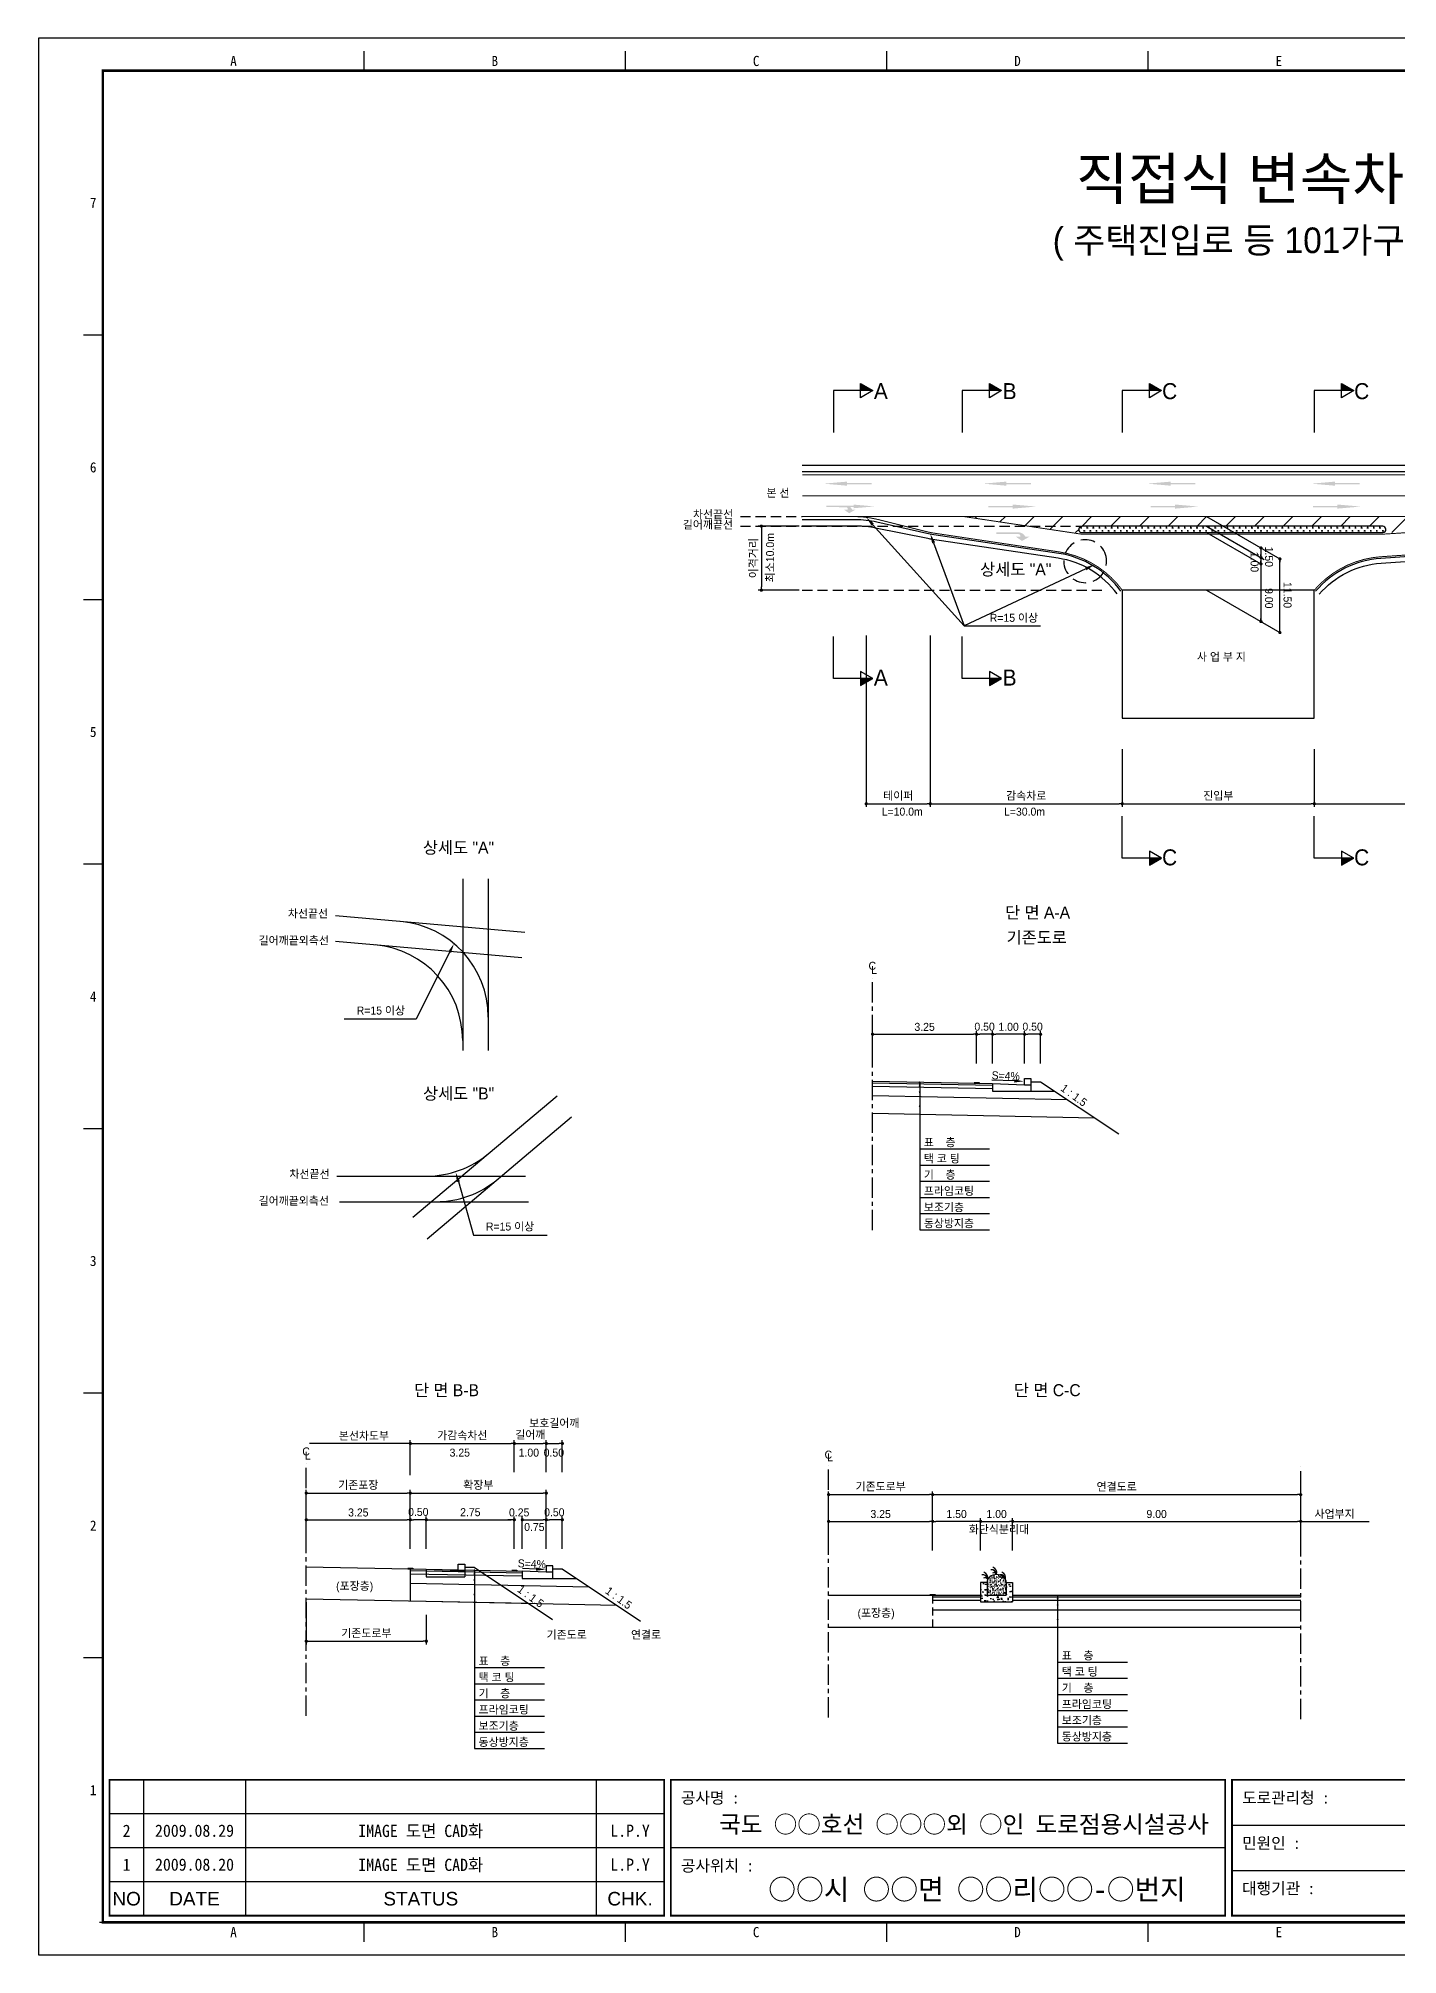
# Model space of a CAD drawing. Header units: millimetres. Extents: x 473 to 897, y 8 to 307.
# Drawn here: x 473.3 to 685.6, y 7.6 to 306.9 of the extents above; entities that cross this region are included whole.
import ezdxf
from ezdxf.enums import TextEntityAlignment as Align

# ---------------------------------------------------------------- set-up
doc = ezdxf.new("R2010")
doc.units = ezdxf.units.MM
doc.linetypes.add('CENTER', pattern=[50.8, 31.75, -6.35, 6.35, -6.35])
doc.linetypes.add('HIDDEN', pattern=[9.525, 6.35, -3.175])
for name, color, linetype in [('CC-GSTR-0004', 4, 'Continuous'), ('CM-LANE-0030', 30, 'Continuous'), ('CZ-DIMT-0002', 7, 'Continuous'), ('CZ-EXST-0002', 1, 'Continuous'), ('CZ-LIN1-0007', 7, 'Continuous'), ('CZ-LIN2-0003', 3, 'Continuous'), ('CZ-LINE-0001', 7, 'Continuous'), ('CZ-TEXT-BOX0', 7, 'Continuous'), ('TITLE', 7, 'Continuous')]:
    doc.layers.add(name, color=color, linetype=linetype)
doc.styles.add('견고딕', font='arial.ttf')
doc.styles.add('돋움', font='')
doc.styles.add('돋음체', font='')
doc.styles.get('돋움').set_extended_font_data('Dotum')
doc.styles.get('돋음체').set_extended_font_data('DotumChe')

# ---------------------------------------------------------------- blocks, each defined once
blk = doc.blocks.new('_Dot')
at = {"color": 0, "linetype": 'ByBlock', "lineweight": -2}
blk.add_line((-0.5, 0), (-1, 0), dxfattribs=at)
at = {"color": 0, "linetype": 'ByBlock', "const_width": 0.5}
blk.add_lwpolyline([(-0.25, 0, 1), (0.25, 0, 1)], format="xyb", close=True, dxfattribs=at)

msp = doc.modelspace()

# ---------------------------------------------------------------- hatches: boundary and pattern name
at = {"layer": 'CM-LANE-0030'}
h = msp.add_hatch(dxfattribs=at)
h.set_pattern_fill('ANSI31', color=30, style=0)
h.set_pattern_definition([(45, (469.8626, 1.407), (-2.245064, 2.245064), [])])
h.paths.add_polyline_path([(690.56, 229.73), (726.67, 232.23), (617.86, 232.23), (633.21, 229.93, -0.015132), (634.3, 229.73), (636.24, 229.73, 0.001024), (636.16, 229.75, -0.857281), (636.32, 230.73), (683.3, 230.73, -0.966023), (683.33, 229.73), (683.32, 229.73)])
at = {"layer": 'CZ-EXST-0002'}
h = msp.add_hatch(dxfattribs=at)
h.set_pattern_fill('AR-SAND', color=256, scale=0.01, style=0)
h.set_pattern_definition([(37.5, (-487.63693, 3546.55366), (-0.016000313, 0.489413237), [0, -0.38608, 0, -0.4318, 0, -0.41275]), (7.5, (-487.63693, 3546.55366), (0.44952328, 0.7168251), [0, -0.20828, 0, -0.34798, 0, -0.13335]), (327.5, (-487.94935, 3546.55366), (0.79099237, 0.001437185), [0, -0.127, 0, -0.4572, 0, -0.5969]), (317.5, (-487.94935, 3546.55366), (0.76355645, 0.22292932), [0, -0.0635, 0, -0.29972, 0, -0.3429])])
edge = h.paths.add_edge_path()
edge.add_ellipse((622.98, 65.71), major_axis=(-1.5, 0), ratio=0.829212, start_angle=180, end_angle=360)
edge.add_line((621.48, 65.71), (621.48, 63.71))
edge.add_line((621.48, 63.71), (624.48, 63.71))
edge.add_line((624.48, 63.71), (624.48, 65.71))
h = msp.add_hatch(dxfattribs=at)
h.set_pattern_fill('AR-CONC', color=256, scale=0.01, style=0)
h.set_pattern_definition([(50, (-487.637, 3546.5537), (1.8218467, -0.15939086), [0.1905, -2.0955]), (355, (-487.637, 3546.5537), (-0.3524283, 1.9105664), [0.1524, -1.6764]), (100.451, (-487.4851, 3546.5404), (1.469425, 1.7511669), [0.1619, -1.7809]), (46.1842, (-487.637, 3547.0617), (2.7107904, -0.4204233), [0.28575, -3.14325]), (96.6356, (-487.411, 3547.0266), (2.3740423, 2.4742556), [0.24285, -2.67135]), (351.184, (-487.637, 3547.0617), (2.374046, 2.4742512), [0.2286, -2.5146]), (21, (-487.383, 3546.9347), (1.5161488, -1.0226552), [0.1905, -2.0955]), (326, (-487.383, 3546.9347), (0.6180203, 1.8418797), [0.1524, -1.6764]), (71.4514, (-487.2566, 3546.8494), (2.1341649, 0.8192286), [0.1619, -1.7809]), (37.5, (-487.63693, 3546.55366), (0.03088603, 0.84555039), [0, -1.65608, 0, -1.7018, 0, -1.68275]), (7.5, (-487.6369, 3546.5537), (0.66819663, 1.00180575), [0, -0.97028, 0, -1.61798, 0, -0.64135]), (327.5, (-488.20335, 3546.55366), (1.35590595, -0.05728744), [0, -0.635, 0, -1.9812, 0, -2.6289]), (317.5, (-488.4574, 3546.5537), (1.4812918, 0.2542649), [0, -0.8255, 0, -1.31572, 0, -1.8669])])
h.paths.add_polyline_path([(625.48, 62.71), (625.48, 65.71), (624.48, 65.71), (624.48, 63.71), (621.48, 63.71), (621.48, 65.71), (620.48, 65.71), (620.48, 62.71)])
at = {"layer": 'CZ-LIN1-0007'}
for points in [[(599.63, 237.69), (599.63, 237.48), (603.46, 237.48), (603.46, 237.26), (599.63, 237.26), (599.63, 237.05), (595.98, 237.37)], [(624.52, 237.69), (624.52, 237.48), (628.35, 237.48), (628.35, 237.26), (624.52, 237.26), (624.52, 237.05), (620.87, 237.37)], [(650.19, 237.69), (650.19, 237.48), (654.01, 237.48), (654.01, 237.26), (650.19, 237.26), (650.19, 237.05), (646.54, 237.37)], [(675.85, 237.69), (675.85, 237.48), (679.68, 237.48), (679.68, 237.26), (675.85, 237.26), (675.85, 237.05), (672.2, 237.37)], [(599.51, 233.93, -0.267976), (600.42, 233.32), (600.97, 233.33), (599.94, 232.75), (599.11, 233.32), (599.72, 233.32, 0.504994), (599.45, 233.69), (596.4, 233.71), (596.4, 233.95)], [(600.64, 234.1), (600.64, 233.91), (597.21, 233.91), (597.21, 233.72), (600.64, 233.72), (600.64, 233.53), (603.91, 233.81)], [(625.51, 234.11), (625.51, 233.9), (621.68, 233.9), (621.68, 233.69), (625.51, 233.69), (625.51, 233.47), (629.16, 233.79)], [(650.86, 234.11), (650.86, 233.9), (647.04, 233.9), (647.04, 233.69), (650.86, 233.69), (650.86, 233.47), (654.51, 233.79)], [(676.21, 234.11), (676.21, 233.9), (672.39, 233.9), (672.39, 233.69), (676.21, 233.69), (676.21, 233.47), (679.86, 233.79)], [(626.46, 229.76, -0.267976), (627.48, 229.08), (628.11, 229.08), (626.94, 228.42), (626, 229.07), (626.69, 229.07, 0.504994), (626.38, 229.49), (622.92, 229.51), (622.92, 229.78)], [(620.23, 143.68), (620.23, 143.81), (619.48, 143.82), (619.48, 143.7)], [(531.76, 67.82), (531.76, 67.95), (531.01, 67.96), (531.01, 67.84)], [(548.01, 67.5), (548.01, 67.62), (547.26, 67.64), (547.26, 67.51)], [(613.36, 63.71), (613.36, 63.83), (612.61, 63.83), (612.61, 63.71)]]:
    msp.add_hatch(color=256, dxfattribs=at).paths.add_polyline_path(points)
at = {"layer": 'CZ-LIN2-0003'}
h = msp.add_hatch(dxfattribs=at)
h.set_pattern_fill('CROSS', color=256, scale=0.075, style=0)
h.set_pattern_definition([(0, (469.86263, 1.4069), (0.47625, 0.47625), [0.238125, -0.714375]), (90, (469.9817, 1.28785), (-0.47625, 0.47625), [0.238125, -0.714375])])
h.paths.add_polyline_path([(683.3, 230.73), (636.32, 230.73, 1), (636.32, 229.73), (683.3, 229.73, 1)])
at = {"layer": 'CZ-LINE-0001'}
for points in [[(601.73, 253), (601.73, 251.9), (603.64, 251.9)], [(621.85, 253), (621.85, 251.9), (623.76, 251.9)], [(646.85, 253), (646.85, 251.9), (648.76, 251.9)], [(676.85, 253), (676.85, 251.9), (678.76, 251.9)], [(603.64, 206.95), (601.73, 206.95), (601.73, 205.85)], [(623.76, 206.95), (621.85, 206.95), (621.85, 205.85)], [(648.76, 178.86), (646.85, 178.86), (646.85, 177.76)], [(678.76, 178.86), (676.85, 178.86), (676.85, 177.76)]]:
    msp.add_hatch(color=256, dxfattribs=at).paths.add_polyline_path(points)

# ---------------------------------------------------------------- linework, layer by layer
at = {"color": 0, "linetype": 'ByBlock', "lineweight": -2}
for p, q in [((664.28, 227.07), (664.28, 226.82)), ((664.28, 226.07), (664.28, 226.32)), ((664.28, 225.57), (664.28, 225.32)), ((664.28, 225.07), (664.28, 225.32)), ((667.24, 225.37), (667.24, 225.12)), ((664.28, 216.07), (664.28, 216.32)), ((667.24, 214.37), (667.24, 214.62)), ((531.13, 87.42), (530.88, 87.42)), ((670.73, 75.26), (670.98, 75.26))]:
    msp.add_line(p, q, dxfattribs=at)
at = {"color": 0, "linetype": 'ByBlock', "const_width": 0.25}
for points in [[(664.28, 227.2, 1), (664.28, 227.45, 1)], [(664.28, 225.95, 1), (664.28, 225.7, 1)], [(664.28, 225.7, 1), (664.28, 225.95, 1)], [(664.28, 224.95, 1), (664.28, 224.7, 1)], [(667.24, 225.49, 1), (667.24, 225.74, 1)], [(664.28, 215.95, 1), (664.28, 215.7, 1)], [(667.24, 214.24, 1), (667.24, 213.99, 1)], [(531.26, 87.42, 1), (531.51, 87.42, 1)], [(670.61, 75.26, 1), (670.36, 75.26, 1)]]:
    msp.add_lwpolyline(points, format="xyb", close=True, dxfattribs=at)
at = {"layer": 'CC-GSTR-0004'}
for p, q in [((627.35, 144.44), (628.35, 144.44)), ((627.35, 143.44), (627.35, 144.44)), ((628.35, 144.44), (628.35, 142.44)), ((622.35, 143.64), (627.35, 143.44)), ((622.35, 143.64), (622.35, 142.44)), ((622.35, 142.44), (628.35, 142.44)), ((627.35, 143.44), (628.35, 143.44))]:
    msp.add_line(p, q, dxfattribs=at)
for points in [[(767.61, 240.23), (592.61, 240.23)], [(767.61, 239.23), (592.61, 239.23)], [(553.63, 67.33), (552.63, 67.33), (548.88, 67.48), (548.88, 66.33), (553.63, 66.33), (553.63, 68.33), (552.63, 68.33), (552.63, 67.33)]]:
    msp.add_lwpolyline(points, dxfattribs=at)
for points in [[(642.41, 220.58, 0.200301), (632.69, 226.47), (613.15, 229.4), (613.15, 229.4, -0.018175), (612.08, 229.6), (612.08, 229.6), (604.24, 231.36), (604.24, 231.36, 0.055452), (600.94, 231.73), (600.94, 231.73), (592.61, 231.73)], [(641.81, 220.14, 0.200301), (632.58, 225.72), (612.98, 228.66, -0.012396), (612.25, 228.79), (604.08, 230.44, 0.049659), (601.12, 230.73), (592.61, 230.73)], [(767.61, 231.73), (758.45, 231.73, 0.028022), (756.78, 231.64), (756.78, 231.64), (737.93, 229.52), (737.93, 229.52, -0.010735), (737.29, 229.46), (737.29, 229.46), (683, 225.7, 0.201252), (672.8, 220.57)], [(673.37, 220.08, -0.201252), (683.05, 224.95), (737.38, 228.71, 0.007667), (737.84, 228.75), (756.87, 230.65, -0.024952), (758.36, 230.73), (767.61, 230.73)]]:
    msp.add_lwpolyline(points, format="xyb", dxfattribs=at)
at = {"layer": 'CM-LANE-0030', "color": 30, "const_width": 0.15}
msp.add_lwpolyline([(767.61, 235.48), (592.61, 235.48)], dxfattribs=at)
msp.add_lwpolyline([(683.32, 229.48), (636.24, 229.48, -0.06063), (636.24, 229.48), (617.86, 232.23), (726.67, 232.23)], format="xyb", close=True, dxfattribs=at)
at = {"layer": 'CZ-EXST-0002'}
for p, q in [((539.57, 175.61), (539.57, 148.83)), ((543.56, 175.61), (543.56, 148.83)), ((549.27, 167.24), (519.68, 169.87)), ((548.78, 163.27), (519.68, 165.86)), ((531.78, 122.77), (554.33, 141.75)), ((533.99, 119.4), (556.59, 138.43)), ((519.9, 129.19), (549.38, 129.19)), ((520.32, 125.19), (549.86, 125.19)), ((515.13, 68.15), (533.88, 67.78)), ((533.88, 67.78), (533.88, 66.58)), ((533.88, 67.78), (538.88, 67.58)), ((533.88, 66.58), (539.88, 66.58)), ((538.88, 67.58), (538.88, 68.58)), ((538.88, 68.58), (539.88, 68.58)), ((538.88, 67.58), (539.88, 67.58)), ((539.88, 68.58), (539.88, 66.58)), ((539.88, 68.08), (541.38, 68.08)), ((541.38, 68.08), (553.59, 59.94)), ((515.13, 63.15), (549.81, 62.46)), ((596.73, 63.71), (612.98, 63.71)), ((596.73, 58.71), (612.98, 58.71))]:
    msp.add_line(p, q, dxfattribs=at)
at = {"layer": 'CZ-LIN1-0007'}
for p, q in [((619.48, 143.82), (620.23, 143.81)), ((620.23, 143.81), (620.23, 143.68)), ((619.48, 143.7), (620.23, 143.68)), ((531.01, 67.96), (531.76, 67.95)), ((531.01, 67.84), (531.76, 67.82)), ((531.76, 67.95), (531.76, 67.82)), ((547.26, 67.64), (548.01, 67.62)), ((547.26, 67.51), (548.01, 67.5)), ((548.01, 67.62), (548.01, 67.5)), ((612.61, 63.83), (613.36, 63.83)), ((612.61, 63.71), (612.61, 63.83)), ((613.36, 63.71), (612.61, 63.71)), ((613.36, 63.83), (613.36, 63.71))]:
    msp.add_line(p, q, dxfattribs=at)
at = {"layer": 'CZ-LIN1-0007', "const_width": 0.15}
msp.add_lwpolyline([(767.61, 238.73), (592.61, 238.73)], dxfattribs=at)
for points in [[(642.61, 220.73, 0.200301), (632.73, 226.71), (613.33, 229.62), (613.33, 229.62, -0.024027), (611.91, 229.9), (611.91, 229.9), (604.4, 231.78), (604.4, 231.78, 0.061321), (600.77, 232.23), (600.77, 232.23), (592.61, 232.23)], [(767.61, 232.23), (758.55, 232.23), (758.55, 232.23, 0.031099), (756.69, 232.11), (738.02, 229.78), (738.02, 229.78, -0.01381), (737.2, 229.7), (737.2, 229.7), (682.98, 225.95, 0.201252), (672.61, 220.73)]]:
    msp.add_lwpolyline(points, format="xyb", dxfattribs=at)
at = {"layer": 'CZ-LIN1-0007', "linetype": 'HIDDEN', "const_width": 0.15}
msp.add_lwpolyline([(600.77, 232.23), (617.86, 232.23)], dxfattribs=at)
at = {"layer": 'CZ-LIN2-0003'}
for p, q in [((603.6, 144.02), (622.35, 143.64)), ((603.6, 143.77), (622.35, 143.39)), ((628.35, 143.94), (629.85, 143.94)), ((629.85, 143.94), (642.06, 135.81)), ((603.6, 143.27), (622.35, 142.89)), ((603.6, 141.77), (634.03, 141.16)), ((628.35, 142.44), (632.1, 142.44)), ((603.6, 139.02), (638.28, 138.32)), ((531.38, 67.83), (548.88, 67.48)), ((531.38, 67.83), (531.38, 62.83)), ((531.38, 67.58), (548.88, 67.23)), ((531.38, 67.08), (548.88, 66.73)), ((553.63, 67.83), (555.13, 67.83)), ((553.63, 66.33), (557.38, 66.33)), ((555.13, 67.83), (567.34, 59.69)), ((531.38, 65.58), (559.35, 65.02)), ((612.98, 63.71), (620.48, 63.71)), ((612.98, 63.46), (620.48, 63.46)), ((612.98, 62.96), (620.48, 62.96)), ((620.48, 65.71), (620.48, 62.71)), ((621.48, 65.71), (620.48, 65.71)), ((621.48, 65.71), (621.48, 63.71)), ((621.48, 63.71), (624.48, 63.71)), ((624.48, 65.71), (625.48, 65.71)), ((624.48, 65.71), (624.48, 63.71)), ((625.48, 65.71), (625.48, 62.71)), ((625.48, 63.71), (670.48, 63.71)), ((625.48, 63.46), (670.48, 63.46)), ((625.48, 62.96), (670.48, 62.96)), ((531.38, 62.83), (563.6, 62.18)), ((612.98, 61.46), (670.48, 61.46)), ((620.48, 62.71), (625.48, 62.71)), ((612.98, 58.71), (670.48, 58.71))]:
    msp.add_line(p, q, dxfattribs=at)
msp.add_lwpolyline([(683.3, 230.73), (636.32, 230.73, 0.857281), (636.16, 229.75, -0.001024), (636.24, 229.73), (683.32, 229.73), (683.33, 229.73, 0.966023)], format="xyb", close=True, dxfattribs=at)
msp.add_lwpolyline([(672.61, 220.73), (642.61, 220.73), (642.61, 200.73), (672.61, 200.73)], close=True, dxfattribs=at)
for centre, radius, start, end in [((528.56, 154.03), 15, 0, 84.9204), ((524.57, 150.36), 15, 0, 84.9204), ((533.93, 144.19), 15, 270, 310.097), ((535.39, 140.19), 15, 270, 310.097), ((620.72, 66.05), 0.88, 7.8639, 92.7752), ((621.17, 66.02), 0.44, 19.771, 124.0366), ((620.61, 66.39), 1, 347.1802, 67.3267), ((622.11, 66.83), 0.88, 7.8639, 92.7752), ((622.57, 66.8), 0.44, 19.771, 124.0366), ((622, 67.17), 1, 347.1802, 67.3267), ((623.5, 66.05), 0.88, 7.8639, 92.7752), ((623.96, 66.02), 0.44, 19.771, 124.0366), ((623.4, 66.39), 1, 347.1802, 67.3267)]:
    msp.add_arc(centre, radius, start, end, dxfattribs=at)
msp.add_ellipse((622.98, 65.71), major_axis=(-1.5, 0), ratio=0.829212, start_param=3.141593, end_param=6.283185, dxfattribs=at)
at = {"layer": 'CZ-LINE-0001'}
for p, q in [((603.64, 251.9), (597.49, 251.9)), ((597.49, 251.9), (597.49, 245.36)), ((601.73, 250.8), (601.73, 253)), ((601.73, 253), (603.64, 251.9)), ((603.64, 251.9), (601.73, 250.8)), ((623.76, 251.9), (617.61, 251.9)), ((617.61, 251.9), (617.61, 245.36)), ((621.85, 250.8), (621.85, 253)), ((621.85, 253), (623.76, 251.9)), ((623.76, 251.9), (621.85, 250.8)), ((648.76, 251.9), (642.61, 251.9)), ((642.61, 251.9), (642.61, 245.36)), ((646.85, 250.8), (646.85, 253)), ((646.85, 253), (648.76, 251.9)), ((648.76, 251.9), (646.85, 250.8)), ((678.76, 251.9), (672.61, 251.9)), ((672.61, 251.9), (672.61, 245.36)), ((676.85, 250.8), (676.85, 253)), ((676.85, 253), (678.76, 251.9)), ((678.76, 251.9), (676.85, 250.8)), ((592.11, 230.73), (585.73, 230.73)), ((655.78, 232.23), (667.24, 225.62)), ((655.78, 230.73), (664.78, 225.54)), ((586.23, 230.23), (586.23, 221.23)), ((655.78, 229.73), (664.28, 224.82)), ((664.28, 227.32), (664.28, 215.82)), ((667.24, 214.12), (667.24, 225.62)), ((592.11, 220.73), (585.73, 220.73)), ((655.78, 220.73), (667.24, 214.12)), ((597.49, 206.95), (597.49, 213.49)), ((602.61, 213.63), (602.61, 186.86)), ((612.61, 213.63), (612.61, 186.86)), ((612.61, 213.63), (612.61, 186.86)), ((617.61, 206.95), (617.61, 213.49)), ((617.9, 215.16), (629.84, 215.16)), ((603.64, 206.95), (597.49, 206.95)), ((603.64, 206.95), (601.73, 208.05)), ((601.73, 208.05), (601.73, 205.85)), ((601.73, 205.85), (603.64, 206.95)), ((623.76, 206.95), (617.61, 206.95)), ((623.76, 206.95), (621.85, 208.05)), ((621.85, 208.05), (621.85, 205.85)), ((621.85, 205.85), (623.76, 206.95)), ((642.61, 195.91), (642.61, 186.86)), ((642.61, 195.91), (642.61, 186.86)), ((672.61, 195.91), (672.61, 186.86)), ((672.61, 195.91), (672.61, 186.86)), ((603.11, 187.36), (612.11, 187.36)), ((613.11, 187.36), (642.11, 187.36)), ((643.11, 187.36), (672.11, 187.36)), ((673.11, 187.36), (737.11, 187.36)), ((642.61, 178.86), (642.61, 185.4)), ((672.61, 178.86), (672.61, 185.4)), ((648.76, 178.86), (646.85, 179.96)), ((646.85, 179.96), (646.85, 177.76)), ((678.76, 178.86), (676.85, 179.96)), ((676.85, 179.96), (676.85, 177.76)), ((648.76, 178.86), (642.61, 178.86)), ((646.85, 177.76), (648.76, 178.86)), ((678.76, 178.86), (672.61, 178.86)), ((676.85, 177.76), (678.76, 178.86)), ((603.6, 146.81), (603.6, 151.86)), ((604.1, 151.36), (619.35, 151.36)), ((619.85, 146.81), (619.85, 151.86)), ((619.85, 146.81), (619.85, 151.86)), ((621.85, 151.36), (620.35, 151.36)), ((622.35, 146.81), (622.35, 151.86)), ((622.35, 146.81), (622.35, 151.86)), ((626.85, 151.36), (622.85, 151.36)), ((627.35, 149.25), (627.35, 151.86)), ((627.35, 146.81), (627.35, 151.86)), ((629.35, 151.36), (627.85, 151.36)), ((629.85, 146.81), (629.85, 151.86)), ((610.96, 143.88), (610.96, 120.8)), ((610.96, 133.45), (621.89, 133.45)), ((610.96, 130.92), (621.89, 130.92)), ((610.96, 128.39), (621.89, 128.39)), ((610.96, 125.86), (621.89, 125.86)), ((610.96, 123.33), (621.89, 123.33)), ((610.96, 120.8), (621.89, 120.8)), ((531.38, 87.42), (515.63, 87.42)), ((531.38, 82.45), (531.38, 87.92)), ((531.38, 82.95), (531.38, 87.92)), ((531.88, 87.42), (547.13, 87.42)), ((547.63, 82.95), (547.63, 87.92)), ((547.63, 82.95), (547.63, 87.92)), ((548.13, 87.42), (552.13, 87.42)), ((552.63, 82.95), (552.63, 87.92)), ((552.63, 82.95), (552.63, 87.92)), ((553.13, 87.42), (554.63, 87.42)), ((555.13, 82.95), (555.13, 87.92)), ((515.13, 76), (515.13, 80.17)), ((515.63, 79.67), (530.88, 79.67)), ((531.38, 76), (531.38, 80.17)), ((531.38, 76), (531.38, 80.17)), ((531.88, 79.67), (552.13, 79.67)), ((552.63, 76), (552.63, 80.17)), ((596.73, 75.76), (596.73, 79.93)), ((597.23, 79.43), (612.48, 79.43)), ((612.98, 75.76), (612.98, 79.93)), ((612.98, 75.76), (612.98, 79.93)), ((613.48, 79.43), (669.98, 79.43)), ((670.48, 75.76), (670.48, 79.93)), ((515.13, 70.95), (515.13, 76)), ((515.63, 75.5), (530.88, 75.5)), ((531.38, 70.95), (531.38, 76)), ((531.38, 70.95), (531.38, 76)), ((533.38, 75.5), (531.88, 75.5)), ((533.88, 70.95), (533.88, 76)), ((533.88, 70.95), (533.88, 76)), ((534.38, 75.5), (547.13, 75.5)), ((547.13, 75.5), (546.63, 75.5)), ((547.63, 70.95), (547.63, 76)), ((547.63, 70.95), (547.63, 76)), ((548.88, 70.95), (548.88, 76)), ((548.88, 70.95), (548.88, 76)), ((549.38, 75.5), (552.13, 75.5)), ((549.38, 75.5), (549.88, 75.5)), ((552.63, 70.95), (552.63, 76)), ((552.63, 73.39), (552.63, 76)), ((554.63, 75.5), (553.13, 75.5)), ((555.13, 70.95), (555.13, 76)), ((596.73, 70.71), (596.73, 75.76)), ((597.23, 75.26), (612.48, 75.26)), ((612.98, 70.71), (612.98, 75.76)), ((612.98, 70.71), (612.98, 75.76)), ((619.98, 75.26), (613.48, 75.26)), ((620.48, 70.71), (620.48, 75.76)), ((620.48, 70.71), (620.48, 75.76)), ((620.98, 75.26), (624.98, 75.26)), ((625.48, 70.71), (625.48, 75.76)), ((625.48, 70.71), (625.48, 75.76)), ((625.98, 75.26), (669.98, 75.26)), ((670.48, 70.71), (670.48, 75.76)), ((670.48, 70.71), (670.48, 75.76)), ((670.98, 75.26), (681.2, 75.26)), ((541.4, 67.63), (541.4, 39.77)), ((632.51, 63.71), (632.51, 40.62)), ((515.13, 62.65), (515.13, 56.04)), ((533.88, 60.65), (533.88, 56.04)), ((515.63, 56.54), (533.38, 56.54)), ((541.4, 52.43), (552.33, 52.43)), ((632.51, 53.28), (643.45, 53.28)), ((541.4, 49.9), (552.33, 49.9)), ((632.51, 50.75), (643.45, 50.75)), ((632.51, 48.22), (643.45, 48.22)), ((541.4, 47.36), (552.33, 47.36)), ((632.51, 45.69), (643.45, 45.69)), ((541.4, 44.83), (552.33, 44.83)), ((541.4, 42.3), (552.33, 42.3)), ((632.51, 43.16), (643.45, 43.16)), ((541.4, 39.77), (552.33, 39.77)), ((632.51, 40.62), (643.45, 40.62))]:
    msp.add_line(p, q, dxfattribs=at)
at = {"layer": 'CZ-LINE-0001', "linetype": 'HIDDEN', "ltscale": 0.25}
for p, q in [((582.95, 232.23), (592.61, 232.23)), ((582.95, 230.73), (636.32, 230.73)), ((592.61, 220.73), (639.85, 220.73))]:
    msp.add_line(p, q, dxfattribs=at)
at = {"layer": 'CZ-LINE-0001', "linetype": 'HIDDEN', "ltscale": 0.35}
msp.add_line((640.14, 225.64), (640.14, 225.64), dxfattribs=at)
at = {"layer": 'CZ-LINE-0001', "linetype": 'CENTER', "ltscale": 0.1}
for p, q in [((603.6, 120.74), (603.6, 160.12)), ((515.13, 44.88), (515.13, 84.26)), ((596.73, 44.63), (596.73, 84.01)), ((670.48, 44.38), (670.48, 83.76))]:
    msp.add_line(p, q, dxfattribs=at)
at = {"layer": 'CZ-LINE-0001', "linetype": 'HIDDEN', "ltscale": 0.2}
msp.add_line((612.98, 63.71), (612.98, 58.71), dxfattribs=at)
at = {"layer": 'CZ-LINE-0001'}
for points in [[(603.6, 231), (617.9, 215.16)], [(613.14, 228.12), (617.9, 215.16)], [(636.91, 224.07), (617.9, 215.16)], [(537.53, 164.17), (532.3, 153.7), (521.07, 153.7)], [(625.73, 144.06), (622.22, 144.2)], [(538.89, 128.33), (541.26, 119.96), (552.75, 119.96)], [(551.03, 67.8), (548.89, 67.88)]]:
    msp.add_lwpolyline(points, dxfattribs=at)
at = {"layer": 'CZ-LINE-0001', "linetype": 'HIDDEN', "ltscale": 0.35}
msp.add_arc((636.82, 225.25), 3.35, 6.7667, 6.749, dxfattribs=at)
at = {"layer": 'CZ-LINE-0001', "linetype": 'ByBlock'}
for centre, start, end in [((610.96, 143.82), 0, 180), ((610.96, 143.82), 0, 180), ((610.96, 143.82), 180, 0), ((610.96, 143.82), 180, 0), ((610.96, 143.62), 0, 180), ((610.96, 143.62), 0, 180), ((610.96, 143.62), 180, 0), ((610.96, 143.62), 180, 0), ((610.96, 143.38), 0, 180), ((610.96, 143.38), 0, 180), ((610.96, 143.38), 180, 0), ((610.96, 143.38), 180, 0), ((610.95, 143.13), 0, 180), ((610.95, 143.13), 0, 180), ((610.95, 143.13), 180, 0), ((610.95, 143.13), 180, 0), ((610.95, 142.33), 0, 180), ((610.95, 142.33), 0, 180), ((610.95, 142.33), 180, 0), ((610.95, 142.33), 180, 0), ((610.95, 140.1), 0, 180), ((610.95, 140.1), 0, 180), ((610.95, 140.1), 180, 0), ((610.95, 140.1), 180, 0), ((632.51, 62.96), 0, 180), ((632.51, 62.96), 0, 180), ((632.51, 62.96), 180, 0), ((632.51, 62.96), 180, 0), ((632.51, 63.65), 0, 180), ((632.51, 63.65), 0, 180), ((632.51, 63.65), 180, 0), ((632.51, 63.65), 180, 0), ((632.51, 63.45), 0, 180), ((632.51, 63.45), 0, 180), ((632.51, 63.45), 180, 0), ((632.51, 63.45), 180, 0), ((632.51, 63.21), 0, 180), ((632.51, 63.21), 0, 180), ((632.51, 63.21), 180, 0), ((632.51, 63.21), 180, 0), ((632.51, 62.16), 0, 180), ((632.51, 62.16), 0, 180), ((632.51, 62.16), 180, 0), ((632.51, 62.16), 180, 0), ((632.51, 59.93), 0, 180), ((632.51, 59.93), 0, 180), ((632.51, 59.93), 180, 0), ((632.51, 59.93), 180, 0)]:
    msp.add_arc(centre, 0.0625, start, end, dxfattribs=at)
at = {"layer": 'CZ-LINE-0001'}
for centre, start, end in [((541.4, 67.57), 0, 180), ((541.4, 67.57), 0, 180), ((541.4, 67.57), 180, 0), ((541.4, 67.57), 180, 0), ((541.4, 67.37), 0, 180), ((541.4, 67.37), 0, 180), ((541.4, 67.37), 180, 0), ((541.4, 67.37), 180, 0), ((541.4, 67.13), 0, 180), ((541.4, 67.13), 0, 180), ((541.4, 67.13), 180, 0), ((541.4, 67.13), 180, 0), ((541.39, 66.88), 0, 180), ((541.39, 66.88), 0, 180), ((541.39, 66.88), 180, 0), ((541.39, 66.88), 180, 0), ((541.39, 66.09), 0, 180), ((541.39, 66.09), 0, 180), ((541.39, 66.09), 180, 0), ((541.39, 66.09), 180, 0), ((541.39, 63.85), 0, 180), ((541.39, 63.85), 0, 180), ((541.39, 63.85), 180, 0), ((541.39, 63.85), 180, 0)]:
    msp.add_arc(centre, 0.0625, start, end, dxfattribs=at)
for points in [[(603.42, 230.84), (602.6, 232.12), (603.79, 231.17)], [(612.9, 228.04), (612.62, 229.53), (613.37, 228.21)], [(636.81, 224.3), (638.27, 224.71), (637.02, 223.85)], [(537.31, 164.28), (538.2, 165.51), (537.75, 164.06)], [(625.74, 144.31), (627.22, 144), (625.72, 143.81)], [(538.65, 128.26), (538.48, 129.77), (539.13, 128.4)], [(551.04, 68.05), (552.53, 67.74), (551.02, 67.55)]]:
    msp.add_solid(points, dxfattribs=at)
at = {"layer": 'TITLE', "color": 7, "linetype": 'Continuous'}
for p, q in [((524.17, 301.9), (524.17, 304.92)), ((565, 301.9), (565, 304.92)), ((605.82, 301.9), (605.82, 304.92)), ((646.65, 301.9), (646.65, 304.92)), ((483.35, 260.57), (480.32, 260.57)), ((483.35, 219.24), (480.32, 219.24)), ((483.35, 177.91), (480.32, 177.91)), ((483.35, 136.58), (480.32, 136.58)), ((483.35, 95.26), (480.32, 95.26)), ((483.35, 53.93), (480.32, 53.93)), ((524.17, 9.58), (524.17, 12.6)), ((565, 9.58), (565, 12.6)), ((605.82, 9.58), (605.82, 12.6)), ((646.65, 9.58), (646.65, 12.6))]:
    msp.add_line(p, q, dxfattribs=at)
at = {"layer": 'TITLE', "ltscale": 150}
for p, q in [((489.71, 34.88), (489.71, 13.66)), ((505.63, 34.88), (505.63, 13.66)), ((560.41, 34.88), (560.41, 13.66)), ((571.02, 29.58), (484.41, 29.58)), ((659.75, 27.81), (746.36, 27.81)), ((571.02, 24.27), (484.41, 24.27)), ((658.69, 24.27), (572.08, 24.27)), ((571.02, 18.96), (484.41, 18.96)), ((659.75, 20.73), (746.36, 20.73))]:
    msp.add_line(p, q, dxfattribs=at)
at = {"layer": 'TITLE'}
msp.add_line((891.71, 12.6), (482.84, 12.6), dxfattribs=at)
msp.add_lwpolyline([(473.27, 7.56), (896.63, 7.56), (896.63, 306.94), (473.27, 306.94)], close=True, dxfattribs=at)
at = {"layer": 'TITLE', "linetype": 'Continuous', "const_width": 0.403}
msp.add_lwpolyline([(483.35, 12.6), (483.35, 301.9), (891.59, 301.9), (891.59, 12.6)], close=True, dxfattribs=at)
at = {"layer": 'TITLE', "ltscale": 150, "const_width": 0.265}
for points in [[(484.41, 34.88), (571.02, 34.88), (571.02, 13.66), (484.41, 13.66)], [(572.08, 34.88), (658.69, 34.88), (658.69, 13.66), (572.08, 13.66)], [(746.36, 13.66), (659.75, 13.66), (659.75, 34.88), (746.36, 34.88)]]:
    msp.add_lwpolyline(points, close=True, dxfattribs=at)

# ---------------------------------------------------------------- block references
at = {"layer": 'CZ-LINE-0001', "xscale": 0.5, "yscale": 0.5, "zscale": 0.5}
for p, rotation in [((586.23, 230.73), 90), ((586.23, 220.73), 270), ((602.61, 187.36), 180), ((612.61, 187.36), 180), ((642.61, 187.36), 180), ((672.61, 187.36), 180), ((603.6, 151.36), 180), ((619.85, 151.36), 180), ((622.35, 151.36), 180), ((627.35, 151.36), 180), ((531.38, 87.42), 180), ((547.63, 87.42), 180), ((552.63, 87.42), 180), ((515.13, 79.67), 180), ((531.38, 79.67), 180), ((596.73, 79.43), 180), ((612.98, 79.43), 180), ((515.13, 75.5), 180), ((531.38, 75.5), 180), ((533.88, 75.5), 180), ((548.88, 75.5), 180), ((548.88, 75.5), 180), ((552.63, 75.5), 180), ((596.73, 75.26), 180), ((612.98, 75.26), 180), ((620.48, 75.26), 180), ((625.48, 75.26), 180), ((515.13, 56.54), 180)]:
    msp.add_blockref('_Dot', p, dxfattribs=dict(at, rotation=rotation))
for p in [(612.61, 187.36), (642.61, 187.36), (672.61, 187.36), (619.85, 151.36), (622.35, 151.36), (627.35, 151.36), (629.85, 151.36), (547.63, 87.42), (552.63, 87.42), (555.13, 87.42), (531.38, 79.67), (552.63, 79.67), (612.98, 79.43), (670.48, 79.43), (531.38, 75.5), (533.88, 75.5), (547.63, 75.5), (547.63, 75.5), (552.63, 75.5), (555.13, 75.5), (612.98, 75.26), (620.48, 75.26), (625.48, 75.26), (670.48, 75.26), (533.88, 56.54)]:
    msp.add_blockref('_Dot', p, dxfattribs=at)

# ---------------------------------------------------------------- texts
at = {"layer": 'CZ-DIMT-0002', "style": '돋움'}
for s, height, p in [('A', 2.5, (604.89, 251.82)), ('B', 2.5, (625.01, 251.82)), ('C', 2.5, (650.01, 251.82)), ('C', 2.5, (680.01, 251.82)), ('본 선', 1.25, (588.83, 235.92)), ('길어깨끝선', 1.25, (577.88, 230.97)), ('차선끝선', 1.25, (578.68, 232.57)), ('상세도 "A"', 1.875, (625.97, 223.98)), ('R=15 이상', 1.25, (625.68, 216.41)), ('사 업 부 지', 1.25, (658.1, 210.32)), ('A', 2.5, (604.89, 207.08)), ('B', 2.5, (625.01, 207.08)), ('L=10.0m', 1.25, (608.23, 186.13)), ('L=30.0m', 1.25, (627.34, 186.13)), ('C', 2.5, (650.01, 178.99)), ('C', 2.5, (680.01, 178.99)), ('차선끝선', 1.25, (515.4, 170.21)), ('길어깨끝외측선', 1.25, (513.17, 166.01)), ('C', 1.25, (603.56, 162.05)), ('L', 1.25, (603.83, 161.39)), ('R=15 이상', 1.25, (526.78, 155.06)), ('차선끝선', 1.25, (515.63, 129.53)), ('길어깨끝외측선', 1.25, (513.18, 125.34)), ('R=15 이상', 1.25, (546.97, 121.32)), ('C', 1.25, (515.1, 86.18)), ('L', 1.25, (515.36, 85.52)), ('C', 1.25, (596.69, 85.68)), ('L', 1.25, (596.95, 85.28))]:
    msp.add_text(s, height=height, dxfattribs=at).set_placement(p, align=Align.MIDDLE_CENTER)
msp.add_text('최소10.0m', height=1.25, rotation=90, dxfattribs=at).set_placement((588.21, 221.97))
for s, rotation, p in [('S=4%', 357.7094, (624.4, 144.87)), ('1 : 1.5', 323.8881, (635.06, 141.83)), ('S=4%', 357.7094, (550.37, 68.63)), ('1 : 1.5', 323.8881, (550.19, 63.54)), ('1 : 1.5', 323.8881, (563.94, 63.29))]:
    msp.add_text(s, height=1.25, rotation=rotation, dxfattribs=at).set_placement(p, align=Align.MIDDLE_CENTER)
for s, p in [('표    층', (611.61, 133.84)), ('택 코 팅', (611.61, 131.31)), ('기    층', (611.61, 128.78)), ('프라임코팅', (611.61, 126.25)), ('보조기층', (611.61, 123.72)), ('동상방지층', (611.61, 121.19)), ('3.25', (537.52, 85.37)), ('1.00', (548.31, 85.37)), ('0.50', (552.22, 85.37)), ('사업부지', (672.64, 75.79)), ('화단식분리대', (618.63, 73.38)), ('(포장층)', (519.79, 64.54)), ('(포장층)', (601.25, 60.32)), ('기존도로', (552.68, 56.93)), ('연결로', (565.86, 56.93)), ('표    층', (542.05, 52.82)), ('표    층', (633.16, 53.67)), ('택 코 팅', (542.05, 50.29)), ('택 코 팅', (633.16, 51.14)), ('기    층', (542.05, 47.75)), ('기    층', (633.16, 48.61)), ('프라임코팅', (542.05, 45.22)), ('프라임코팅', (633.16, 46.08)), ('보조기층', (633.16, 43.55)), ('보조기층', (542.05, 42.69)), ('동상방지층', (633.16, 41.01)), ('동상방지층', (542.05, 40.16))]:
    msp.add_text(s, height=1.25, dxfattribs=at).set_placement(p)
at = {"layer": 'CZ-DIMT-0002', "char_height": 1.25, "attachment_point": 5, "rotation": 270, "style": '돋움'}
for s, insert in [('1.00', (663.27, 225.13)), ('1.50', (665.53, 225.94)), ('11.50', (668.42, 219.97)), ('9.00', (665.53, 219.46))]:
    msp.add_mtext(s, dxfattribs=dict(at, insert=insert))
at = {"layer": 'CZ-DIMT-0002', "insert": (524.14, 88.56), "char_height": 1.25, "attachment_point": 5, "style": '돋움'}
msp.add_mtext('본선차도부', dxfattribs=at)
at = {"layer": 'CZ-LINE-0001', "insert": (585.04, 225.73), "char_height": 1.25, "attachment_point": 5, "rotation": 90, "style": '돋움'}
msp.add_mtext('\\A1;이격거리', dxfattribs=at)
at = {"layer": 'CZ-LINE-0001', "char_height": 1.25, "attachment_point": 5, "style": '돋움'}
for s, insert in [('\\A1;테이퍼', (607.61, 188.55)), ('\\A1;감속차로', (627.61, 188.55)), ('\\A1;진입부', (657.61, 188.55)), ('\\A1;3.25', (611.73, 152.5)), ('\\A1;0.50', (621.1, 152.53)), ('\\A1;1.00', (624.85, 152.51)), ('\\A1;0.50', (628.6, 152.53)), ('\\A1;보호길어깨', (553.88, 90.54)), ('\\A1;가감속차선', (539.51, 88.62)), ('\\A1;길어깨', (550.13, 88.74)), ('\\A1;기존포장', (523.26, 80.87)), ('\\A1;확장부', (542.01, 80.87)), ('\\A1;기존도로부', (604.86, 80.63)), ('\\A1;연결도로', (641.73, 80.62)), ('\\A1;3.25', (523.26, 76.64)), ('\\A1;0.50', (532.63, 76.72)), ('\\A1;2.75', (540.76, 76.68)), ('\\A1;0.25', (548.39, 76.65)), ('\\A1;0.75', (550.76, 74.37)), ('\\A1;0.50', (553.88, 76.67)), ('\\A1;3.25', (604.86, 76.4)), ('\\A1;1.50', (616.73, 76.4)), ('\\A1;1.00', (622.98, 76.4)), ('\\A1;9.00', (647.98, 76.4)), ('\\A1;기존도로부', (524.51, 57.73))]:
    msp.add_mtext(s, dxfattribs=dict(at, insert=insert))
at = {"layer": 'CZ-TEXT-BOX0', "style": '돋움'}
for s, p in [('상세도 "A"', (538.91, 180.52)), ('단 면 A-A', (629.38, 170.37)), ('기존도로', (629.24, 166.47)), ('상세도 "B"', (538.93, 142.1)), ('단 면 B-B', (537.04, 95.75)), ('단 면 C-C', (630.9, 95.75))]:
    msp.add_text(s, height=1.875, dxfattribs=at).set_placement(p, align=Align.MIDDLE_CENTER)
at = {"layer": 'TITLE', "color": 3, "linetype": 'Continuous', "style": '돋음체'}
for s, p in [('A', (503.76, 303.41)), ('B', (544.58, 303.41)), ('C', (585.41, 303.41)), ('D', (626.23, 303.41)), ('E', (667.06, 303.41)), ('7', (481.84, 281.24)), ('6', (481.84, 239.91)), ('5', (481.84, 198.58)), ('4', (481.84, 157.25)), ('3', (481.84, 115.93)), ('2', (481.84, 74.6)), ('1', (481.84, 33.27)), ('A', (503.76, 11.09)), ('B', (544.58, 11.09)), ('C', (585.41, 11.09)), ('D', (626.23, 11.09)), ('E', (667.06, 11.09))]:
    msp.add_text(s, height=1.59, dxfattribs=at).set_placement(p, align=Align.MIDDLE)
at = {"layer": 'TITLE', "style": '돋움'}
for s, height, p in [('직접식 변속차로 계획평면도', 6.5, (686.68, 285.02)), ('( 주택진입로 등 101가구 이상: 2차로 1개소연결 )', 4, (686.73, 275.39))]:
    msp.add_text(s, height=height, dxfattribs=at).set_placement(p, align=Align.MIDDLE_CENTER)
at = {"layer": 'TITLE', "style": '돋음체'}
for s, p in [('공사명 : ', (573.67, 31.17)), ('도로관리청 :', (661.34, 31.17)), ('민원인 :', (661.34, 24.09)), ('공사위치 :', (573.67, 20.56)), ('대행기관 :', (661.34, 17.02))]:
    msp.add_text(s, height=1.804, dxfattribs=at).set_placement(p)
at = {"layer": 'TITLE', "color": 1, "linetype": 'Continuous', "style": '돋음체'}
msp.add_text('2', height=1.91, dxfattribs=at).set_placement((487.06, 26.92), align=Align.MIDDLE)
at = {"layer": 'TITLE', "linetype": 'Continuous'}
for s, height, style, p in [('2009.08.29', 1.91, '돋음체', (497.67, 26.92)), ('L.P.Y', 1.91, '돋음체', (565.71, 26.92)), ('1', 1.91, '돋음체', (487.06, 21.62)), ('2009.08.20', 1.91, '돋음체', (497.67, 21.62)), ('L.P.Y', 1.91, '돋음체', (565.71, 21.62)), ('NO', 2.122, '견고딕', (487.06, 16.31)), ('DATE', 2.122, '견고딕', (497.67, 16.31)), ('STATUS', 2.122, '견고딕', (533.02, 16.31)), ('CHK.', 2.122, '견고딕', (565.71, 16.31))]:
    msp.add_text(s, height=height, dxfattribs=dict(at, style=style)).set_placement(p, align=Align.MIDDLE)
at = {"layer": 'TITLE', "style": '돋음체'}
for p in [(533.02, 26.92), (533.02, 21.62)]:
    msp.add_text('IMAGE 도면 CAD화', height=1.9099, dxfattribs=at).set_placement(p, align=Align.MIDDLE)
at = {"layer": 'TITLE', "color": 7, "linetype": 'Continuous', "style": '돋음체'}
for s, height, p in [('국도 ○○호선 ○○○외 ○인 도로점용시설공사', 2.7, (617.89, 27.96)), ('○○시 ○○면 ○○리○○-○번지', 3.1832, (619.91, 17.79))]:
    msp.add_text(s, height=height, dxfattribs=at).set_placement(p, align=Align.MIDDLE)

doc.saveas('drawing.dxf')
